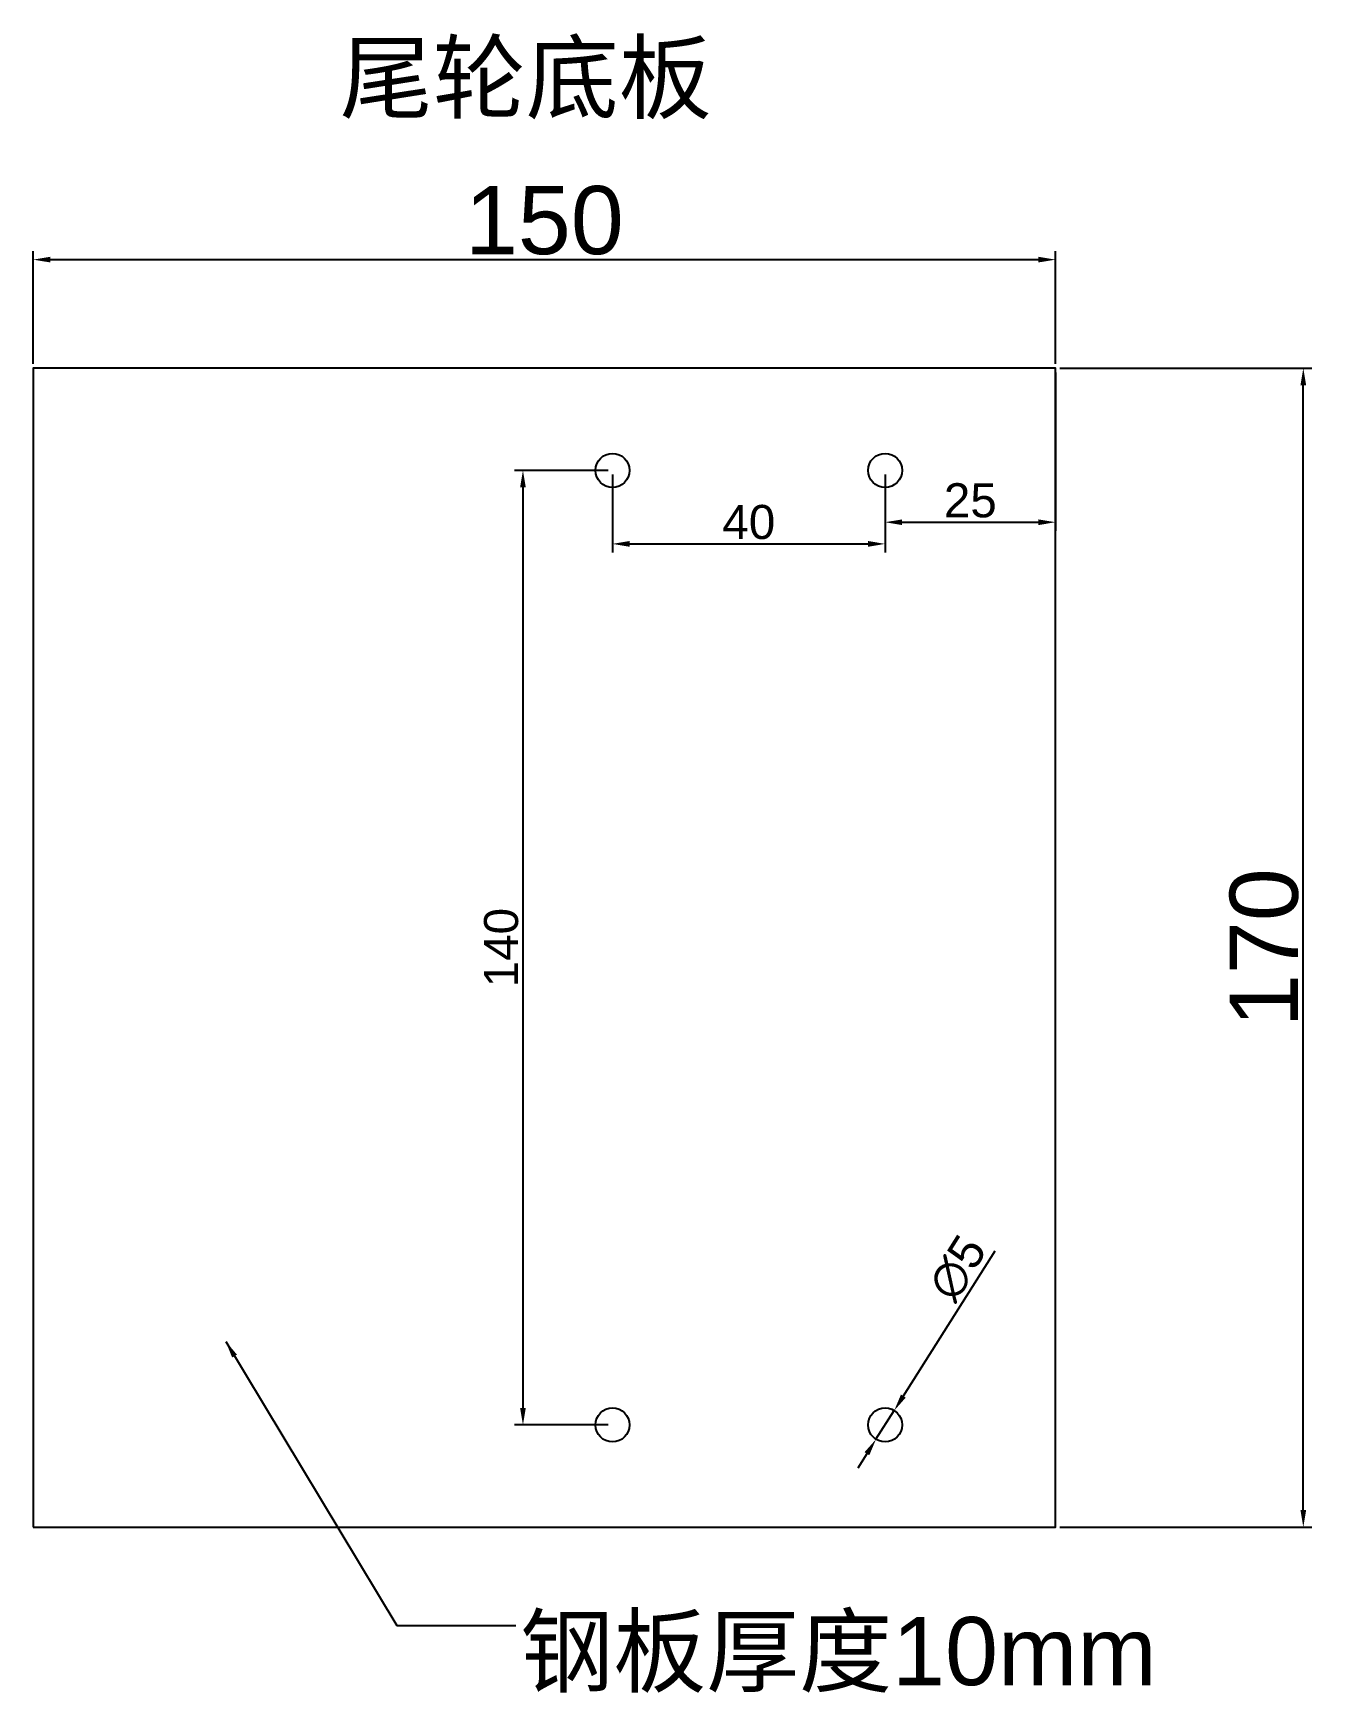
# Model space of a CAD drawing. Header units: millimetres. Extents: x 0 to 188, y -34 to 209.
import ezdxf

# ---------------------------------------------------------------- set-up
doc = ezdxf.new("R2010")
doc.units = ezdxf.units.MM
doc.styles.get("Standard").update_dxf_attribs({"font": 'arial.ttf'})
doc.dimstyles.new('ISO-25', dxfattribs={"dimtxt": 2.5, "dimasz": 2.5, "dimexe": 1.25, "dimexo": 0.625, "dimtad": 1, "dimtxsty": 'Standard', "dimcen": 2.5, "dimadec": 0, "dimazin": 0, "dimtfac": 1, "dimtmove": 0, "dimatfit": 3, "dimfxl": 1, "dimarcsym": 0})

# ---------------------------------------------------------------- blocks, each defined once
blk = doc.blocks.new('*D1')
at = {"color": 0, "lineweight": -2, "transparency": 16777216}
for p, q in [((0, 160.62), (0, 177.16)), ((2.5, 175.91), (147.5, 175.91)), ((150, 160.62), (150, 177.16))]:
    blk.add_line(p, q, dxfattribs=at)
at = {"color": 0, "transparency": 16777216}
for points in [[(2.5, 176.33), (2.5, 175.5), (0, 175.91)], [(147.5, 176.33), (147.5, 175.5), (150, 175.91)]]:
    blk.add_solid(points, dxfattribs=at)
at = {"layer": 'Defpoints', "color": 0, "transparency": 16777216}
for p in [(150, 175.91), (0, 160), (150, 160)]:
    blk.add_point(p, dxfattribs=at)
at = {"color": 0, "transparency": 16777216, "insert": (75, 181.64), "char_height": 10, "attachment_point": 5}
blk.add_mtext('150', dxfattribs=at)
blk = doc.blocks.new('*D2')
at = {"color": 0, "lineweight": -2, "transparency": 16777216}
for p, q in [((150.62, 160), (187.61, 160)), ((186.36, -7.5), (186.36, 157.5)), ((150.62, -10), (187.61, -10))]:
    blk.add_line(p, q, dxfattribs=at)
at = {"color": 0, "transparency": 16777216}
for points in [[(185.94, 157.5), (186.77, 157.5), (186.36, 160)], [(185.94, -7.5), (186.77, -7.5), (186.36, -10)]]:
    blk.add_solid(points, dxfattribs=at)
at = {"layer": 'Defpoints', "color": 0, "transparency": 16777216}
for p in [(150, 160), (186.36, 160), (150, -10)]:
    blk.add_point(p, dxfattribs=at)
at = {"color": 0, "transparency": 16777216, "insert": (180.63, 75), "char_height": 10, "attachment_point": 5, "rotation": 90}
blk.add_mtext('170', dxfattribs=at)
blk = doc.blocks.new('*D3')
at = {"color": 0, "lineweight": -2, "transparency": 16777216}
for p, q in [((85, 144.38), (85, 132.97)), ((125, 144.38), (125, 132.97)), ((87.5, 134.22), (122.5, 134.22))]:
    blk.add_line(p, q, dxfattribs=at)
at = {"color": 0, "transparency": 16777216}
for points in [[(87.5, 134.64), (87.5, 133.8), (85, 134.22)], [(122.5, 134.64), (122.5, 133.8), (125, 134.22)]]:
    blk.add_solid(points, dxfattribs=at)
at = {"layer": 'Defpoints', "color": 0, "transparency": 16777216}
for p in [(85, 145), (125, 145), (125, 134.22)]:
    blk.add_point(p, dxfattribs=at)
at = {"color": 0, "transparency": 16777216, "insert": (105, 137.4), "char_height": 5, "attachment_point": 5}
blk.add_mtext('40', dxfattribs=at)
blk = doc.blocks.new('*D4')
at = {"color": 0, "lineweight": -2, "transparency": 16777216}
for p, q in [((84.37, 145), (70.61, 145)), ((71.86, 142.5), (71.86, 7.5)), ((84.37, 5), (70.61, 5))]:
    blk.add_line(p, q, dxfattribs=at)
at = {"color": 0, "transparency": 16777216}
for points in [[(71.44, 142.5), (72.28, 142.5), (71.86, 145)], [(71.44, 7.5), (72.28, 7.5), (71.86, 5)]]:
    blk.add_solid(points, dxfattribs=at)
at = {"layer": 'Defpoints', "color": 0, "transparency": 16777216}
for p in [(85, 145), (71.86, 5), (85, 5)]:
    blk.add_point(p, dxfattribs=at)
at = {"color": 0, "transparency": 16777216, "insert": (68.68, 75), "char_height": 5, "attachment_point": 5, "rotation": 90}
blk.add_mtext('140', dxfattribs=at)
blk = doc.blocks.new('*D5')
at = {"color": 0, "lineweight": -2, "transparency": 16777216}
for p, q in [((150, 159.38), (150, 136.15)), ((125, 144.38), (125, 136.15)), ((127.5, 137.4), (147.5, 137.4))]:
    blk.add_line(p, q, dxfattribs=at)
at = {"color": 0, "transparency": 16777216}
for points in [[(127.5, 137.81), (127.5, 136.98), (125, 137.4)], [(147.5, 137.81), (147.5, 136.98), (150, 137.4)]]:
    blk.add_solid(points, dxfattribs=at)
at = {"layer": 'Defpoints', "color": 0, "transparency": 16777216}
for p in [(150, 160), (125, 145), (150, 137.4)]:
    blk.add_point(p, dxfattribs=at)
at = {"color": 0, "transparency": 16777216, "insert": (137.5, 140.58), "char_height": 5, "attachment_point": 5}
blk.add_mtext('25', dxfattribs=at)
blk = doc.blocks.new('*D6')
at = {"color": 0, "lineweight": -2, "transparency": 16777216}
for p, q in [((141.11, 30.47), (127.67, 9.23)), ((123.66, 2.89), (126.34, 7.11)), ((122.33, 0.77), (120.99, -1.34))]:
    blk.add_line(p, q, dxfattribs=at)
at = {"color": 0, "transparency": 16777216}
for points in [[(127.32, 9.45), (128.02, 9), (126.34, 7.11)], [(121.98, 1), (122.68, 0.55), (123.66, 2.89)]]:
    blk.add_solid(points, dxfattribs=at)
at = {"layer": 'Defpoints', "color": 0, "transparency": 16777216}
for p in [(126.34, 7.11), (123.66, 2.89)]:
    blk.add_point(p, dxfattribs=at)
at = {"color": 0, "transparency": 16777216, "insert": (135.63, 28.02), "char_height": 5, "attachment_point": 5, "rotation": 57.69}
blk.add_mtext('∅5', dxfattribs=at)

msp = doc.modelspace()

# ---------------------------------------------------------------- linework, layer by layer
at = {"color": 0}
msp.add_lwpolyline([(0, -10), (150, -10), (150, 160), (0, 160)], close=True, dxfattribs=at)
for centre in [(85, 145), (125, 145), (85, 5), (125, 5)]:
    msp.add_circle(centre, 2.5, dxfattribs=at)

# ---------------------------------------------------------------- texts
at = {"color": 2}
msp.add_text('尾轮底板', height=10, dxfattribs=at).set_placement((44.992, 197.626))
at = {"color": 3, "insert": (71.466, -23.173), "char_height": 10, "width": 142.11142, "attachment_point": 1}
msp.add_mtext('{\\fSimSun|b0|i0|c134|p2;钢板厚度}10mm', dxfattribs=at)

# ---------------------------------------------------------------- dimensions: what is measured, and where the dimension line sits
at = {"color": 3}
for base, p1, p2, override, picture, middle in [((150, 175.912), (0, 160), (150, 160), {"dimtxt": 10}, '*D1', (75, 181.643)), ((150, 137.397), (125, 145), (150, 160), {"dimtxt": 5}, '*D5', (137.5, 140.575)), ((125, 134.22), (85, 145), (125, 145), {"dimtxt": 5}, '*D3', (105, 137.398))]:
    dim = msp.add_linear_dim(base=base, p1=p1, p2=p2, dimstyle='ISO-25', override=override, dxfattribs=at)
    dim.commit()
    dim.dimension.update_dxf_attribs({"geometry": picture, "text_midpoint": middle})
for base, p1, p2, override, picture, middle in [((186.357, 160), (150, -10), (150, 160), {"dimtxt": 10}, '*D2', (180.626, 75)), ((71.859, 5), (85, 145), (85, 5), {"dimtxt": 5}, '*D4', (68.681, 75))]:
    dim = msp.add_linear_dim(base=base, p1=p1, p2=p2, angle=90, dimstyle='ISO-25', override=override, dxfattribs=at)
    dim.commit()
    dim.dimension.update_dxf_attribs({"geometry": picture, "text_midpoint": middle})
dim = msp.add_diameter_dim_2p(p1=(123.664, 2.887), p2=(126.336, 7.113), dimstyle='ISO-25', override={"dimtxt": 5}, dxfattribs=at)
dim.commit()
dim.dimension.update_dxf_attribs({"geometry": '*D6', "text_midpoint": (138.434, 26.242), "dimtype": 163})

# ---------------------------------------------------------------- leaders
at = {"color": 3, "annotation_type": 0, "has_hookline": 1, "hookline_direction": 0, "text_width": 94.672}
msp.add_leader([(28.252, 17.245), (53.357, -24.423), (70.841, -24.423)], dimstyle='ISO-25', override={"dimgap": 0.625, "dimtad": 0}, dxfattribs=at)

doc.saveas('drawing.dxf')
